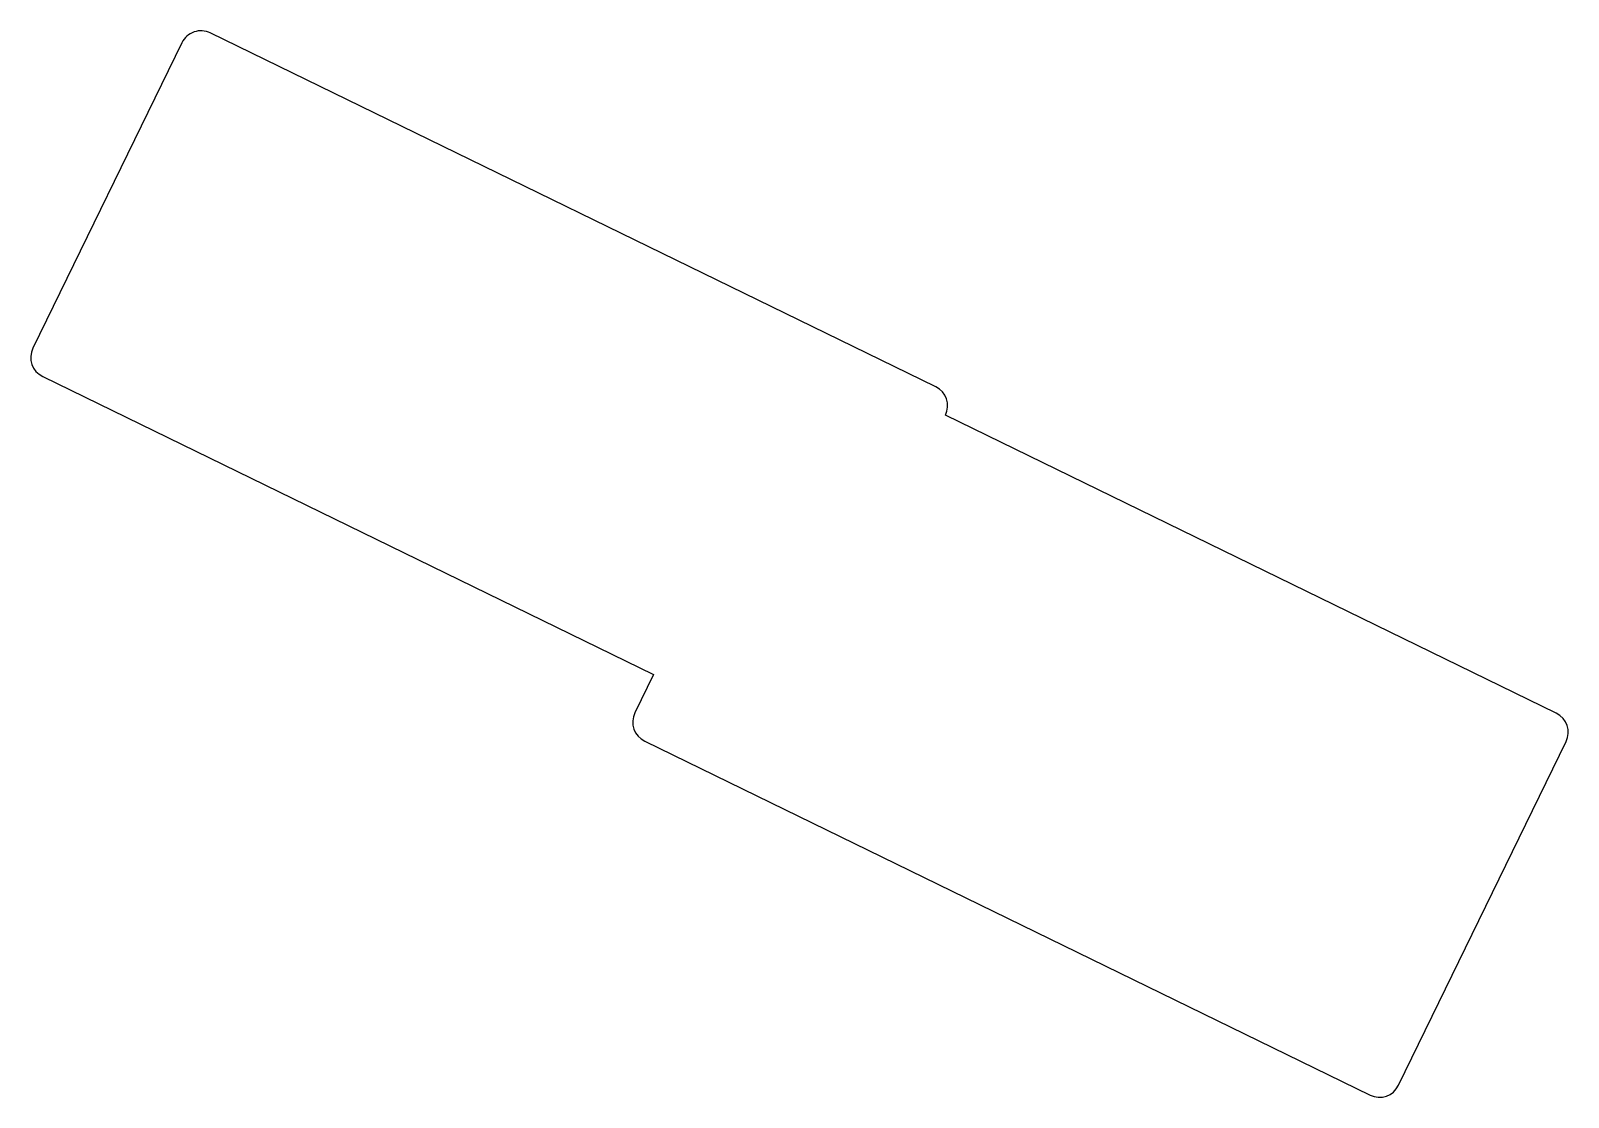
# Model space of a CAD drawing. Header units: millimetres. Extents: x 146.7 to 219.1, y -117.3 to -67.1.
import ezdxf

# ---------------------------------------------------------------- set-up
doc = ezdxf.new("R2010")
doc.units = ezdxf.units.MM

msp = doc.modelspace()

# ---------------------------------------------------------------- linework, layer by layer
for p, q in [((189.294, -83.888), (155.14, -67.23)), ((153.803, -67.69), (146.789, -82.071)), ((147.249, -83.408), (176.011, -97.436)), ((218.516, -99.253), (189.755, -85.225)), ((176.011, -97.436), (175.134, -99.233)), ((175.594, -100.571), (209.748, -117.229)), ((211.086, -116.768), (218.976, -100.59))]:
    msp.add_line(p, q)
for centre, start, end in [((154.702, -68.129), 64, 154), ((147.688, -82.509), 154, 244), ((188.856, -84.787), 334, 64), ((176.033, -99.672), 154, 244), ((218.078, -100.152), 334, 64), ((210.187, -116.33), 244, 334)]:
    msp.add_arc(centre, 1, start, end)

doc.saveas('drawing.dxf')
